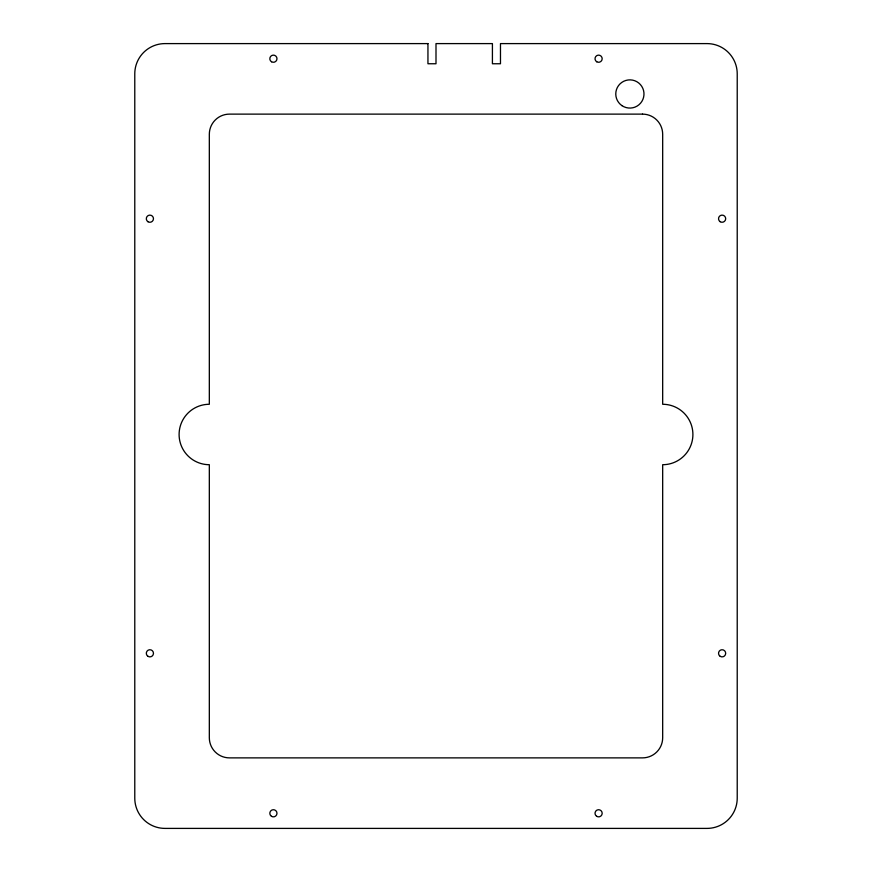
<?xml version="1.0" encoding="UTF-8"?>
<svg xmlns="http://www.w3.org/2000/svg" width="872" height="872" viewBox="0 0 872 872"><rect width="100%" height="100%" fill="white"/><g stroke="black" fill="none" stroke-linecap="round" stroke-linejoin="round"><path stroke-width="1.31" d="M427.945 43.6L164.666 43.6A30.226 30.226 0 0 0 134.779 73.826L134.779 798.174A30.226 30.226 0 0 0 164.993 828.4L707.007 828.4A30.226 30.226 0 0 0 737.222 798.174L737.222 73.826A30.226 30.226 0 0 0 707.334 43.6L500.474 43.6L500.474 63.754L492.418 63.754L492.418 43.6L436 43.6L436 63.754L427.945 63.754L427.945 43.6M642.522 114.123L229.478 114.123A20.154 20.154 0 0 0 209.324 134.266L209.324 404.27A30.226 30.226 0 0 0 179.098 434.485A30.226 30.226 0 0 0 209.324 464.711L209.324 737.734A20.154 20.154 0 0 0 229.478 757.877L642.522 757.877A20.154 20.154 0 0 0 662.676 737.734L662.676 464.711A30.226 30.226 0 0 0 692.902 434.485A30.226 30.226 0 0 0 662.676 404.27L662.676 134.266A20.154 20.154 0 0 0 642.522 114.123M596.721 61.759A3.586 3.586 0 0 0 602.181 58.816A3.586 3.586 0 0 0 596.895 55.557A3.586 3.586 0 0 0 596.721 61.759M271.519 61.759A3.586 3.586 0 0 0 276.98 58.816A3.586 3.586 0 0 0 271.693 55.557A3.586 3.586 0 0 0 271.519 61.759M148.011 221.75A3.586 3.586 0 0 0 153.472 218.796A3.586 3.586 0 0 0 148.185 215.548A3.586 3.586 0 0 0 148.011 221.75M148.011 656.354A3.586 3.586 0 0 0 153.472 653.411A3.586 3.586 0 0 0 148.185 650.152A3.586 3.586 0 0 0 148.011 656.354M720.196 656.333A3.586 3.586 0 0 0 725.689 653.466A3.586 3.586 0 0 0 720.457 650.131A3.586 3.586 0 0 0 720.196 656.333M720.196 221.717A3.586 3.586 0 0 0 725.689 218.85A3.586 3.586 0 0 0 720.457 215.515A3.586 3.586 0 0 0 720.196 221.717M271.475 816.312A3.586 3.586 0 0 0 276.98 813.445A3.586 3.586 0 0 0 271.748 810.11A3.586 3.586 0 0 0 271.475 816.312M596.677 816.312A3.586 3.586 0 0 0 602.181 813.445A3.586 3.586 0 0 0 596.949 810.11A3.586 3.586 0 0 0 596.677 816.312M621.976 105.654A14.105 14.105 0 0 0 643.95 94.983A14.105 14.105 0 0 0 623.72 81.281A14.105 14.105 0 0 0 621.976 105.654"/></g></svg>
